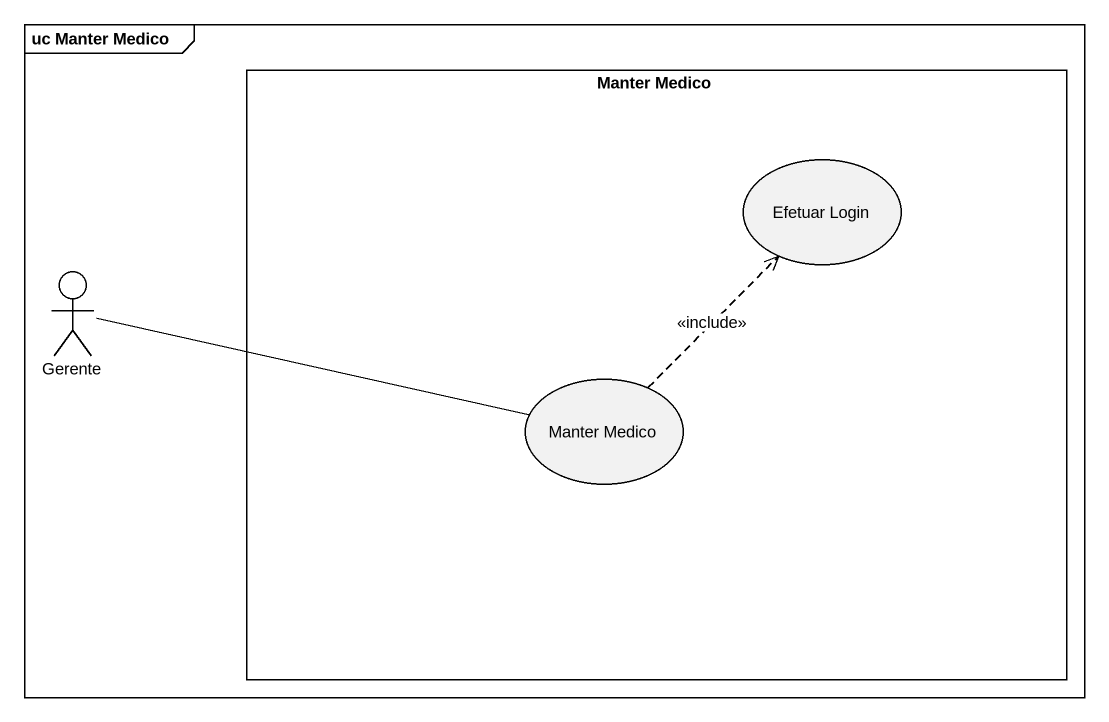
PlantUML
@startuml
mainframe uc Manter Medico
rectangle "Manter Medico" as Manter_Medico {
  usecase "Efetuar Login" as Efetuar_Login
  usecase "Manter Medico" as Manter_Medico_2
}
actor Gerente
Gerente -right- Manter_Medico_2
Manter_Medico_2 .up.> Efetuar_Login : <<include>>
@enduml
